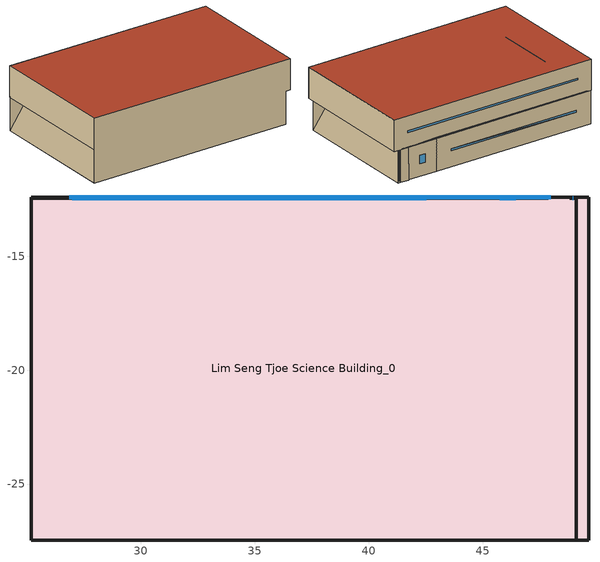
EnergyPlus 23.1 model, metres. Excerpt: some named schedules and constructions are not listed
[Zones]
Lim Seng Tjoe Science Building_0
 floor outside (90.1-2019 Nonresidential CZ 0 Exterior Floor (Mass)): 48.83,-12.4,4.33 49.66,-12.4,4.33 49.66,-27.46,4.33 49.12,-27.46,4.33 48.83,-12.46,4.4; 25.18,-12.46 47.86,-12.46 47.86,-12.4 48.82,-12.4 48.82,-12.46 49.11,-12.46 49.11,-27.46 25.18,-27.46 z0.6; 25.19,-12.46,4.45 25.18,-27.46,4.38 25.18,-12.4,4.38 48.83,-12.4,4.33 47.87,-12.4,4.34 44.33,-12.46,4.41
 wall outside (90.1-2019 Nonresidential CZ 0 Exterior Wall (Mass)): 25.18,-12.4 25.18,-27.46 z4.38:7.93; 49.66,-27.46,4.33 49.66,-12.4,4.33 49.67,-12.4,7.88 49.67,-27.46,7.88; 49.66,-12.4,4.33 25.18,-12.4,4.38 25.18,-12.4,7.93 49.67,-12.4,7.88; 44.32,-12.46,0.6 25.18,-12.46,0.6 25.19,-12.46,4.45 44.33,-12.46,4.41; 47.86,-12.46,0.6 44.32,-12.46,0.6 44.33,-12.46,4.41 47.87,-12.46,4.4; 47.86,-12.4,0.6 47.86,-12.46,0.6 47.87,-12.46,4.4; 48.82,-12.4,0.6 47.86,-12.4,0.6 47.87,-12.4,4.34 48.83,-12.4,4.33; 48.82,-12.46,0.6 48.82,-12.4,0.6 48.83,-12.4,4.33; 49.11,-12.46,0.6 48.82,-12.46,0.6 48.83,-12.46,4.4 49.12,-12.46,4.4; 49.11,-27.46,0.6 49.11,-12.46,0.6 49.12,-12.46,4.4 49.12,-24.08,5.81; 25.18,-12.46,0.6 25.18,-27.46,0.6 25.19,-27.46,4.38 25.19,-15.74,5.85; 25.18,-27.46,0.6 49.11,-27.46,0.6 49.12,-27.46,4.33 49.66,-27.46,4.33 49.67,-27.46,7.88 25.18,-27.46,7.93 25.18,-27.46,4.38 25.19,-27.46,4.38
 window (DoublePaneLoEe2): 46.45,-12.46 45.75,-12.46 z2.02:2.98; 47.99,-12.4,6.01 26.85,-12.4,6.05 26.85,-12.4,6.26 47.99,-12.4,6.21; 42.53,-12.46,2.61 26.98,-12.46,2.4 26.98,-12.46,2.65; 42.53,-12.46,2.4 26.98,-12.46,2.4 42.53,-12.46,2.61; 48.97,-12.46,0.74 48.96,-12.46,0.74 48.97,-12.46,4.26 48.98,-12.46,4.26
 roof outside (90.1-2019 Nonresidential CZ 0 Exterior Roof (Mass)): 49.67,-27.46,7.88 49.67,-12.4,7.88 25.18,-12.4,7.93 25.18,-27.46,7.93
[Schedule:Day:Hourly]
819c415b-726d-4605-a3bd-6a5b9c7555f5: Fraction, 1, 0, 1, 0, 0, 0, 0, 0, 0, 1, 1, 1, 0, 0, 0, 0, 0, 1, 1, 1, 1, 1, 1, 0
31852a7d-5758-4902-aa8e-d86f17335259: Fraction, 1, 1, 1, 0, 0, 0, 1, 0, 1, 1, 1, 0, 1, 1, 1, 1, 1, 1, 1, 1, 1, 1, 1, 1
e1db8cbc-9b19-466a-9c61-481523dfbaba: Fraction, 0, 0, 0, 0, 0, 0, 0, 0, 1, 1, 1, 0, 0, 1, 1, 1, 1, 1, 1, 1, 1, 1, 1, 1
c896857f-5619-45b4-935a-3991ac20ce71: Fraction, 1, 1, 1, 1, 1, 1, 0, 0, 1, 1, 1, 1, 0, 0, 0, 1, 1, 1, 1, 1, 1, 1, 1, 1
ae3808f4-f0a5-400c-9288-e35397a48669: Fraction, 1, 1, 0, 0, 0, 0, 0, 0, 1, 1, 1, 1, 0, 0, 0, 0, 1, 1, 1, 1, 1, 1, 1, 1
77e22118-d238-4bb3-8d5d-63e65e2e4ea4: Fraction, 1, 1, 1, 0, 0, 0, 1, 1, 1, 1, 1, 0, 0, 0, 0, 0, 0, 0, 1, 1, 1, 1, 1, 1
4b599148-01c3-425a-82f1-013c1743f7d1: Fraction, 1, 1, 1, 0, 0, 0, 1, 1, 1, 1, 0, 0, 0, 0, 0, 0, 0, 0, 0, 1, 1, 1, 1, 1
69a82039-0853-465e-9a27-618d6f363670: Fraction, 1, 1, 1, 1, 1, 0, 0, 1, 1, 1, 1, 1, 1, 1, 1, 1, 1, 1, 1, 1, 1, 1, 1, 1
35d876da-6652-4438-a983-23f9d239126a: Fraction, 1, 1, 1, 1, 1, 1, 1, 1, 1, 1, 1, 1, 0, 1, 0, 0, 0, 0, 1, 1, 1, 1, 1, 1
bdc52100-1f15-4860-9450-6d335e8cc015: Fraction, 1, 1, 1, 1, 1, 0, 0, 0, 1, 1, 1, 0, 0, 0, 0, 0, 1, 1, 1, 1, 1, 1, 1, 1
eaab90e2-4a91-4968-a029-2e8fda9d40d9: Fraction, 1, 1, 1, 1, 1, 1, 1, 1, 1, 0, 1, 0, 0, 0, 1, 0, 1, 1, 1, 1, 1, 1, 1, 1
4b16172a-8e15-4a46-9cea-a793f17d7eaa: Fraction, 1, 1, 1, 1, 0, 1, 0, 1, 1, 1, 0, 0, 0, 1, 0, 0, 0, 1, 1, 1, 0, 0, 0, 0
18e37385-afe3-4b00-b92f-572a9b7c4c53: Fraction, 0, 0, 1, 1, 0, 0, 0, 0, 1, 1, 1, 1, 1, 1, 1, 1, 1, 1, 1, 1, 1, 1, 1, 1
b751219b-2467-41af-98c5-65f6b39fe753: Fraction, 1, 1, 1, 1, 1, 0, 1, 0, 1, 1, 1, 0, 0, 0, 0, 0, 1, 1, 1, 0, 0, 0, 0, 0
fdb8daf8-8aa0-4ddd-a3d0-e95e1cdd180c: Fraction, 0, 0, 0, 1, 1, 0, 0, 0, 1, 1, 1, 1, 1, 1, 1, 1, 1, 1, 1, 1, 1, 1, 1, 1
eca7f3ad-b891-4628-a61a-39489461ad0b: Fraction, 1, 1, 1, 1, 0, 1, 0, 0, 0, 1, 1, 1, 0, 1, 1, 1, 1, 1, 1, 1, 1, 1, 1, 1
3fb46bd5-80ef-4a4c-8118-c0851695dd3b: Fraction, 1, 1, 1, 0, 1, 1, 1, 1, 1, 1, 1, 0, 0, 1, 0, 0, 1, 0, 1, 1, 1, 1, 1, 1
cc9aae2f-0c5c-4133-89de-40f09131d6ea: Fraction, 1, 1, 1, 1, 1, 1, 1, 1, 1, 1, 1, 0, 0, 1, 1, 1, 1, 1, 1, 1, 1, 1, 1, 0
c4443db7-9609-42c2-bc9a-aa6992dfd921: Fraction, 0, 1, 0, 0, 0, 0, 0, 0, 1, 1, 1, 0, 0, 0, 0, 0, 1, 1, 1, 1, 1, 1, 1, 1
793a58ba-65e6-4d97-ae94-b90b8306bf91: Fraction, 1, 0, 0, 0, 0, 0, 0, 0, 1, 1, 0, 1, 1, 1, 0, 1, 1, 1, 1, 1, 0, 0, 0, 0
7eded091-9b36-4156-8f2b-6c46d885dd98: Fraction, 0, 0, 0, 1, 0, 1, 1, 1, 1, 1, 1, 1, 0, 0, 0, 0, 1, 0, 1, 1, 1, 1, 1, 1
e9c509f1-f184-4ffe-999f-e9fd85f3b0b4: Fraction, 1, 1, 1, 1, 1, 1, 0, 0, 1, 1, 1, 0, 0, 1, 1, 1, 1, 1, 1, 1, 1, 1, 1, 1
d176c036-f1c9-4d14-8cf1-d4826bb3e02e: Fraction, 1, 0, 0, 0, 0, 0, 1, 0, 0, 0, 0, 1, 1, 1, 1, 1, 1, 1, 1, 1, 1, 1, 1, 1
f14be341-4a9e-4040-bd48-a95126dc63b5: Fraction, 1, 1, 1, 0, 1, 0, 0, 1, 1, 1, 1, 0, 1, 0, 0, 0, 0, 0, 0, 1, 1, 1, 1, 1
2cf85776-d496-47ef-ad92-7a637e5ad261: Fraction, 1, 1, 1, 0, 0, 0, 1, 1, 1, 1, 1, 1, 0, 0, 0, 0, 1, 1, 1, 1, 1, 1, 1, 1
bd6a4716-c317-449c-87af-2cbdab684ba0: Fraction, 1, 0, 0, 0, 0, 1, 0, 0, 1, 1, 1, 0, 0, 0, 0, 0, 0, 0, 0, 1, 1, 1, 1, 1
d6999e20-c3bb-4ee6-90d5-1a9ef14542d4: Fraction, 1, 1, 0, 0, 0, 1, 1, 0, 1, 1, 0, 0, 0, 0, 0, 0, 0, 0, 0, 0, 1, 1, 1, 1
c6b081fc-a503-43ec-bf4b-ba3e12e96275: Fraction, 1, 1, 1, 1, 1, 1, 1, 0, 1, 1, 0, 0, 0, 0, 0, 0, 1, 0, 0, 0, 0, 0, 1, 1
60d27b2d-44ed-46ec-b918-2e7baee6be34: Fraction, 1, 1, 1, 1, 1, 1, 1, 1, 1, 0, 1, 0, 0, 0, 1, 1, 1, 1, 1, 1, 1, 1, 0, 0
7c34cfed-6fbd-427d-b520-ee053c466787: Fraction, 0, 0, 0, 0, 0, 0, 0, 0, 0, 1, 0, 1, 1, 0, 1, 1, 1, 1, 1, 0, 1, 1, 1, 0
050f3af2-ed6c-4f0a-9690-e74116bbee93: Fraction, 0, 0, 0, 0, 0, 0, 0, 0, 1, 1, 1, 0, 0, 0, 1, 1, 0, 0, 1, 1, 1, 1, 1, 0
54e6397e-cf12-4090-a1ab-c5ae0530b70d: Fraction, 1, 1, 1, 1, 1, 1, 1, 1, 1, 1, 0, 1, 0, 0, 0, 1, 1, 1, 1, 1, 1, 1, 1, 1
4ad70b02-0583-460f-bf51-01cd58f4dc7a: Fraction, 1, 0, 0, 0, 0, 0, 0, 0, 0, 1, 0, 0, 0, 0, 0, 1, 1, 1, 1, 0, 1, 0, 0, 0
8445d743-fd01-4657-ba65-d06de2f6a7f3: Fraction, 1, 1, 1, 1, 0, 0, 0, 0, 0, 0, 0, 1, 1, 1, 1, 1, 1, 1, 0, 1, 1, 1, 1, 1
995e6027-c730-4d4a-b09e-d0361634d038: Fraction, 1, 0, 1, 1, 0, 1, 1, 0, 1, 1, 0, 0, 0, 1, 1, 0, 1, 1, 1, 1, 1, 1, 1, 1
8e595f5d-18a7-4232-935e-d757f77bc7c4: Fraction, 1, 1, 1, 1, 0, 0, 0, 0, 1, 1, 0, 0, 1, 1, 1, 1, 1, 1, 1, 1, 1, 1, 1, 1
ef7386cc-1a45-4007-b4c8-914c1d189e48: Fraction, 1, 1, 1, 1, 1, 0, 1, 1, 1, 0, 1, 0, 0, 0, 0, 0, 1, 1, 1, 1, 1, 1, 1, 0
a2988ff2-a5f5-4a68-93cd-3ccb93563218: Fraction, 0, 0, 0, 0, 0, 0, 0, 0, 1, 0, 0, 0, 0, 0, 0, 0, 1, 1, 1, 1, 1, 1, 1, 1
82f7742c-2b3e-4458-bebe-344b8529344f: Fraction, 1, 1, 1, 1, 1, 1, 1, 1, 1, 0, 0, 0, 0, 0, 0, 1, 1, 1, 1, 1, 1, 1, 1, 1
a65229e4-418b-461a-abd3-3b839e83a6a5: Fraction, 1, 0, 1, 1, 0, 0, 0, 0, 1, 0, 0, 0, 0, 0, 0, 0, 0, 0, 1, 1, 1, 1, 1, 1
0fbe9080-b7a7-4c8b-b9e0-cdc0c0e50f99: Fraction, 1, 1, 0, 0, 0, 0, 0, 0, 1, 1, 1, 1, 1, 0, 1, 0, 0, 1, 1, 1, 1, 1, 1, 1
3139ac59-25ac-47db-802b-6ef77fd02b43: Fraction, 1, 1, 0, 0, 0, 0, 0, 0, 0, 0, 1, 1, 1, 1, 1, 1, 1, 1, 1, 1, 0, 1, 1, 1
73df9e06-78a2-436e-9001-7b44e21e7a16: Fraction, 0, 0, 0, 0, 0, 1, 1, 1, 1, 1, 1, 0, 0, 0, 0, 0, 0, 1, 1, 1, 1, 1, 1, 1
2e987092-b7f9-4f37-818b-34ea79f19761: Fraction, 1, 0, 0, 0, 0, 0, 0, 1, 1, 1, 1, 1, 1, 1, 1, 1, 0, 0, 0, 0, 0, 0, 0, 0
7dc28112-fdf3-4b01-be74-23cd7a1156a0: Fraction, 1, 0, 1, 1, 0, 1, 1, 1, 1, 1, 1, 1, 0, 1, 1, 1, 1, 1, 1, 1, 1, 1, 1, 1
c00a5a0b-3d4d-4129-b311-9fb27b80ab35: Fraction, 1, 0, 0, 0, 0, 0, 0, 0, 0, 0, 1, 1, 1, 1, 1, 0, 0, 1, 1, 1, 1, 1, 1, 1
4ca45243-8d94-463b-9650-2b1dcc4651b8: Fraction, 0, 0, 0, 1, 0, 0, 0, 0, 1, 1, 0, 0, 0, 0, 0, 0, 0, 0, 1, 1, 1, 1, 1, 1
55d1295e-14e3-4982-ab6a-5484879852da: Fraction, 1, 0, 1, 1, 1, 1, 1, 1, 1, 1, 0, 1, 1, 1, 0, 0, 0, 0, 0, 1, 1, 1, 1, 0
789a1909-7ae8-47ac-a318-a882e4aa960d: Fraction, 0, 0, 0, 0, 0, 1, 0, 0, 0, 1, 1, 1, 1, 0, 0, 1, 1, 1, 1, 1, 1, 1, 1, 0
949b76cb-ac59-4464-a90b-143030120feb: Fraction, 0, 0, 0, 0, 0, 0, 1, 1, 1, 1, 1, 0, 0, 0, 0, 0, 0, 1, 1, 1, 1, 1, 1, 1
c82e0d33-708d-423a-aa00-dd5922dc2345: Fraction, 1, 0, 0, 0, 0, 0, 0, 1, 1, 1, 1, 0, 0, 0, 0, 1, 1, 1, 1, 1, 1, 1, 1, 1
3c5fa64e-43ec-445d-9d3c-bff06de5b7ed: Fraction, 1, 1, 0, 0, 0, 0, 0, 1, 1, 1, 0, 0, 0, 0, 1, 1, 1, 1, 1, 1, 1, 1, 1, 1
c71f339c-8a28-4dda-8909-e2751668104e: Fraction, 0, 0, 0, 0, 0, 0, 0, 1, 1, 0, 0, 0, 1, 1, 1, 1, 1, 1, 1, 1, 1, 1, 1, 1
62640bb5-35ea-414c-916c-bd875a54297d: Fraction, 0, 0, 0, 0, 0, 0, 0, 0, 1, 0, 0, 1, 1, 1, 0, 0, 1, 1, 1, 1, 1, 1, 1, 1
6da38436-27ef-496f-b7a9-d3f09d286f32: Fraction, 1, 1, 1, 0, 0, 0, 1, 1, 1, 0, 0, 0, 0, 0, 0, 0, 0, 0, 1, 1, 1, 1, 1, 1
70846444-26b5-421b-8387-e15580e5a80f: Fraction, 1, 1, 1, 1, 1, 1, 1, 0, 0, 0, 0, 1, 1, 1, 1, 1, 1, 1, 1, 1, 1, 1, 1, 0
56f2c8ae-6cf6-4c63-880e-22cdef14a8fb: Fraction, 0, 0, 0, 0, 0, 0, 0, 0, 1, 1, 1, 0, 0, 0, 0, 1, 1, 1, 0, 0, 0, 0, 0, 0
f6ba263b-54bf-4175-92a2-da9dc797b7eb: Fraction, 0, 0, 0, 0, 0, 0, 0, 0, 0, 0, 0, 0, 0, 0, 0, 1, 1, 1, 1, 0, 0, 0, 1, 0
c595c9c1-55ec-45ae-b08a-0af095c7c881: Fraction, 0, 0, 0, 0, 0, 0, 0, 0, 1, 1, 0, 0, 1, 0, 1, 1, 1, 1, 1, 1, 1, 1, 1, 0
03bde192-f2ed-4194-8da8-a6b6ef6aaa8f: Fraction, 0, 0, 0, 0, 0, 0, 0, 1, 1, 1, 0, 1, 1, 1, 1, 1, 1, 1, 1, 0, 0, 0, 0, 0
40f56b00-1566-421f-aa24-70b3baec766d: Fraction, 0, 0, 0, 0, 0, 1, 1, 1, 1, 1, 0, 0, 0, 0, 0, 0, 0, 1, 1, 1, 1, 1, 1, 1
59ab6c17-c76c-4b58-8b33-409c8f66c04e: Fraction, 0, 0, 0, 0, 0, 0, 0, 0, 0, 0, 1, 1, 1, 1, 1, 1, 0, 1, 1, 1, 1, 1, 1, 1
5d5f248a-7123-4eb8-b5c2-0ad773970ef3: Fraction, 0, 0, 0, 0, 0, 0, 0, 0, 0, 0, 0, 0, 1, 1, 1, 1, 1, 1, 1, 1, 1, 0, 0, 0
c5395c7c-2400-4588-a26e-6a41eeb35de6: Fraction, 0, 0, 0, 0, 0, 0, 0, 1, 1, 1, 0, 0, 0, 0, 0, 0, 0, 1, 1, 1, 1, 0, 0, 0
b5ba9559-b905-441c-9b0b-daa2c8a4fe55: Fraction, 0, 0, 0, 0, 0, 0, 0, 0, 1, 1, 0, 0, 0, 0, 1, 0, 0, 0, 0, 0, 0, 0, 0, 0
2a120bd9-3295-4139-b1af-e45b31a367a1: Fraction, 0, 0, 0, 0, 0, 0, 0, 0, 0, 1, 1, 1, 1, 0, 1, 1, 1, 1, 1, 1, 1, 1, 1, 1
24f1e850-fd56-40bf-83c9-96f6ee9e6e2a: Fraction, 0, 0, 0, 0, 0, 0, 0, 0, 1, 0, 0, 0, 0, 0, 0, 0, 0, 1, 0, 0, 0, 0, 0, 0
2595a806-4b41-4664-86ca-a127ea981896: Fraction, 0, 0, 0, 0, 0, 0, 0, 0, 1, 1, 0, 0, 0, 0, 0, 0, 1, 1, 1, 1, 1, 1, 0, 0
443190b1-7b8d-47f1-a33e-aa2f01c8bcc5: Fraction, 0, 0, 0, 0, 0, 0, 0, 1, 1, 1, 0, 0, 0, 1, 1, 1, 1, 0, 0, 0, 0, 0, 0, 0
fc580d4a-5e10-4b29-82ec-971edd8ee35a: Fraction, 0, 0, 0, 0, 0, 0, 0, 0, 1, 1, 0, 0, 0, 0, 0, 0, 0, 1, 1, 1, 1, 1, 1, 0
a252c517-67d8-4221-b4cc-ced4a9422100: Fraction, 0, 0, 0, 0, 1, 0, 0, 1, 1, 1, 1, 0, 0, 0, 0, 0, 1, 1, 1, 1, 1, 1, 1, 1
38da56eb-7a8f-463b-b20f-3f41fb3f9a93: Fraction, 1, 1, 1, 1, 1, 0, 0, 0, 1, 1, 1, 1, 1, 0, 1, 1, 1, 1, 1, 1, 1, 1, 1, 1
b3e40a9d-d461-4233-829a-13b5ebdb6369: Fraction, 0, 0, 0, 0, 0, 0, 0, 0, 1, 1, 0, 0, 0, 0, 1, 1, 1, 1, 1, 1, 1, 1, 1, 1
1ffc1c6d-3b5a-449d-ab52-0c3992f1145c: Fraction, 1, 1, 1, 1, 1, 1, 1, 0, 1, 1, 1, 1, 1, 0, 1, 1, 1, 1, 1, 1, 1, 1, 0, 0
61c47fd7-c937-410b-9408-aa900696fc2a: Fraction, 0, 0, 0, 0, 0, 0, 0, 0, 1, 1, 1, 0, 1, 1, 1, 1, 1, 1, 1, 1, 1, 0, 0, 0
01e1d352-ca8b-4eed-92cc-b4b7b34059c5: Fraction, 0, 0, 0, 0, 0, 0, 0, 0, 1, 1, 1, 1, 0, 0, 0, 1, 1, 1, 1, 1, 1, 1, 0, 0
de7ce510-39e6-4c37-9e89-b4a900e9646b: Fraction, 0, 0, 0, 0, 0, 0, 0, 0, 0, 1, 1, 1, 0, 0, 1, 1, 1, 1, 1, 0, 0, 0, 0, 0
6e791bf2-ba79-4d9c-9815-c3c80aba51d8: Fraction, 0, 0, 0, 0, 0, 0, 0, 0, 1, 0, 1, 1, 0, 0, 0, 0, 0, 0, 0, 0, 0, 0, 0, 0
d355b1dd-246c-4be7-8651-52d7eac48353: Fraction, 0, 0, 0, 0, 0, 0, 0, 0, 1, 1, 0, 1, 1, 1, 1, 1, 1, 1, 0, 0, 0, 0, 0, 0
1e9cae8c-7b91-4bb8-abce-0d48e37907a3: Fraction, 0, 0, 0, 0, 0, 0, 0, 0, 0, 1, 1, 1, 1, 0, 1, 1, 1, 1, 0, 0, 0, 0, 0, 0
ba618427-5d36-48d9-b85f-04a4ca92b13f: Fraction, 0, 0, 0, 0, 0, 0, 0, 0, 0, 1, 1, 1, 0, 1, 1, 1, 1, 1, 1, 1, 1, 1, 1, 0
a67e5d11-7d26-4b02-833a-08af1bbc8eda: Fraction, 0, 0, 0, 0, 0, 0, 0, 0, 0, 1, 1, 1, 0, 0, 0, 0, 1, 0, 0, 0, 0, 0, 0, 0
dfedd3b8-d64c-4b4a-8b01-dc7d18c4c507: Fraction, 0, 0, 0, 0, 0, 0, 0, 0, 1, 1, 0, 0, 1, 1, 1, 1, 0, 0, 0, 0, 0, 0, 0, 0
fbcc39bf-00e6-4074-9965-eab7fc5e44e3: Fraction, 0, 0, 0, 0, 0, 0, 0, 0, 1, 1, 1, 1, 0, 0, 0, 0, 0, 0, 0, 0, 0, 0, 0, 0
15057a59-3739-44df-9bbd-9116f755c0e7: Fraction, 0, 0, 0, 0, 0, 0, 0, 0, 1, 1, 1, 1, 1, 1, 1, 0, 0, 0, 0, 0, 0, 0, 0, 0
d9c4c8c1-7a50-4a18-9920-76168d74f0c1: Fraction, 0, 0, 0, 0, 0, 0, 0, 0, 0, 0, 0, 0, 0, 0, 0, 1, 1, 1, 0, 0, 0, 0, 0, 0
474aa428-d183-4003-908c-92dba197352d: Fraction, 0, 0, 0, 0, 0, 0, 0, 0, 1, 0, 0, 0, 0, 0, 0, 0, 0, 0, 0, 0, 0, 0, 0, 0
3af8b6f5-cca4-4159-9ecc-696a1d9d5bdc: Fraction, 0, 0, 0, 0, 0, 0, 0, 0, 0, 1, 1, 1, 1, 1, 1, 1, 0, 0, 1, 1, 1, 1, 0, 0
cd7ec55a-ebc0-4bb4-a125-79489e82b897: Fraction, 0, 0, 0, 0, 0, 0, 0, 1, 1, 1, 0, 0, 0, 0, 0, 0, 0, 1, 1, 1, 1, 1, 1, 1
a0ce8e8c-633e-456d-8f9d-adbf2642315b: Fraction, 1, 0, 0, 0, 0, 0, 0, 0, 1, 1, 0, 1, 0, 0, 0, 1, 1, 1, 1, 1, 1, 1, 1, 0
b18c2682-e625-407d-b418-f0fc751172a8: Fraction, 0, 0, 0, 0, 0, 0, 0, 0, 1, 1, 1, 0, 0, 0, 1, 1, 1, 0, 0, 0, 0, 0, 0, 0
e8c22647-cb34-4f93-8845-0a4e4a3016f3: Fraction, 0, 0, 0, 0, 0, 0, 0, 0, 1, 1, 0, 0, 0, 0, 0, 0, 0, 0, 1, 1, 1, 1, 0, 0
74cc236d-692e-4009-8ae0-0c5f71a9b1bb: Fraction, 0, 0, 0, 0, 0, 0, 0, 0, 1, 1, 0, 1, 1, 1, 0, 0, 0, 0, 0, 0, 0, 0, 0, 0
5af7b8e3-a87f-4c34-aa09-5240de50bf19: Fraction, 0, 0, 0, 0, 0, 0, 0, 0, 1, 1, 1, 0, 0, 1, 1, 1, 1, 1, 1, 1, 0, 0, 0, 0
0761417c-a9af-4137-858a-558865f32e25: Fraction, 0, 0, 0, 0, 0, 0, 0, 0, 1, 1, 0, 0, 0, 0, 1, 1, 0, 1, 1, 1, 1, 0, 0, 0
409df770-4d21-4cc8-9ecf-38e815a098bd: Fraction, 0, 0, 0, 0, 0, 0, 0, 0, 0, 1, 0, 0, 0, 0, 0, 0, 0, 1, 1, 1, 1, 1, 0, 0
86eb1438-3159-4ad7-a6fe-f2ac6ac72a5a: Fraction, 0, 0, 0, 0, 0, 0, 0, 0, 1, 1, 0, 0, 0, 1, 0, 0, 1, 1, 0, 0, 0, 0, 0, 0
62d27c78-60f8-4301-bf03-3309911bfa17: Fraction, 0, 0, 0, 0, 0, 0, 0, 0, 0, 1, 1, 1, 1, 0, 1, 1, 1, 1, 1, 1, 1, 0, 0, 0
30a06d2a-2fa5-47c8-b6b2-e593fc3dda5c: Fraction, 0, 0, 0, 0, 0, 0, 0, 0, 1, 1, 1, 0, 0, 0, 0, 1, 1, 1, 1, 1, 1, 1, 1, 1
e0f1dc3d-8b7c-4557-9e0d-ba3911aab641: Fraction, 1, 0, 0, 0, 0, 0, 0, 1, 1, 1, 0, 0, 0, 0, 1, 1, 1, 1, 1, 1, 0, 0, 0, 1
13dd4975-0b93-4ff9-80cc-50d24d52acf7: Fraction, 1, 1, 1, 1, 1, 1, 1, 1, 1, 1, 1, 0, 0, 1, 1, 0, 1, 1, 1, 1, 1, 1, 1, 1
bc981bdd-9e16-454d-86aa-a1b6b77dc285: Fraction, 1, 1, 1, 1, 1, 1, 1, 1, 1, 1, 1, 0, 0, 0, 0, 1, 1, 1, 1, 1, 1, 1, 1, 1
51e8d597-770e-4b9e-a93a-8dfb28f54e0b: Fraction, 1, 1, 1, 1, 1, 1, 1, 1, 1, 1, 1, 0, 1, 1, 1, 1, 1, 1, 1, 1, 1, 1, 1, 1
3fa98a45-897d-4757-aa07-f93d45f8dfc7: Fraction, 1, 1, 1, 1, 0, 1, 1, 1, 1, 1, 1, 0, 0, 0, 1, 1, 1, 1, 1, 1, 1, 1, 1, 1
b13b582b-a334-4a58-b819-e24938043189: Fraction, 1, 1, 1, 1, 0, 1, 1, 1, 1, 1, 1, 0, 0, 0, 1, 0, 0, 0, 1, 1, 0, 0, 0, 0
a3b963e9-5ef8-4c4e-9e67-c36403ed1193: Fraction, 0, 0, 0, 1, 0, 0, 0, 0, 1, 0, 0, 0, 0, 0, 0, 0, 0, 0, 0, 0, 0, 0, 0, 0
667048ef-fb92-4282-8684-c0fbe6ab0d43: Fraction, 0, 0, 0, 0, 0, 0, 0, 0, 0, 1, 1, 1, 0, 0, 1, 1, 0, 0, 0, 0, 0, 0, 0, 0
0607e61a-1b6d-4559-9c5b-cba50d07ce28: Fraction, 0, 0, 0, 0, 0, 0, 0, 0, 0, 1, 1, 0, 0, 1, 0, 1, 0, 0, 1, 0, 1, 1, 0, 1
ce7177cc-e881-4816-97cb-43da3929f237: Fraction, 1, 0, 0, 0, 0, 0, 0, 0, 0, 0, 0, 0, 0, 1, 1, 1, 1, 1, 1, 1, 0, 0, 0, 0
fbe064d6-9ca2-448a-ab21-4699746e1e9f: Fraction, 0, 0, 0, 0, 0, 0, 0, 0, 0, 0, 0, 0, 1, 1, 1, 1, 1, 1, 1, 0, 0, 0, 0, 0
f1646676-9c37-40b1-a72b-a1487f88f13f: Fraction, 0, 0, 0, 0, 0, 0, 0, 0, 0, 0, 0, 0, 0, 0, 1, 0, 0, 0, 1, 0, 0, 0, 0, 0
85ba9e01-c117-41ca-b2df-853779e35f83: Fraction, 0, 0, 0, 0, 0, 0, 0, 0, 0, 1, 1, 1, 1, 1, 1, 1, 1, 1, 1, 1, 0, 0, 0, 0
aacf3744-455c-4d9f-9d57-c72ce10ee031: Fraction, 0, 0, 0, 0, 0, 0, 0, 0, 1, 1, 1, 1, 0, 0, 0, 0, 1, 1, 1, 1, 1, 1, 0, 1
9f409418-a511-4700-9aca-c8c99a7bf374: Fraction, 0, 0, 0, 0, 0, 0, 0, 0, 0, 0, 1, 0, 0, 0, 0, 1, 1, 1, 1, 1, 0, 0, 0, 1
3ebe7bab-9a44-45f0-a27e-a6146549e7ce: Fraction, 0, 0, 0, 0, 0, 0, 0, 0, 0, 1, 1, 1, 1, 0, 0, 0, 0, 0, 0, 0, 0, 0, 0, 0
990e916c-c2db-46cc-a029-24dec0521773: Fraction, 0, 0, 0, 0, 0, 0, 0, 0, 0, 0, 1, 1, 1, 1, 1, 1, 1, 0, 1, 0, 0, 0, 0, 0
d94b2e70-83f3-4b0b-85e9-d5772e71a80c: Fraction, 0, 0, 0, 0, 0, 0, 0, 0, 1, 1, 1, 1, 0, 1, 0, 1, 0, 0, 0, 0, 1, 0, 0, 0
a1ca41fe-6d44-40b1-8363-36a4a330ae86: Fraction, 0, 0, 0, 0, 0, 0, 0, 0, 1, 1, 1, 1, 0, 1, 1, 1, 1, 1, 1, 1, 1, 0, 0, 0
9bcc1ea1-7c11-4088-bc04-2b4d200283b4: Fraction, 0, 0, 0, 0, 0, 0, 0, 0, 1, 1, 1, 0, 1, 0, 0, 1, 1, 1, 1, 1, 1, 1, 1, 0
2dcc2cfb-9120-4a02-b8c0-73365e55f330: Fraction, 0, 0, 1, 1, 0, 0, 1, 0, 1, 1, 1, 1, 0, 1, 1, 1, 1, 1, 1, 1, 1, 1, 1, 1
8aeaa285-e1e3-42f0-8f92-fa3fdff4e331: Fraction, 1, 1, 0, 1, 1, 1, 0, 1, 1, 1, 1, 1, 1, 0, 0, 1, 1, 1, 1, 1, 1, 1, 1, 1
a0a99807-18fe-4279-bada-39ffc7e0f809: Fraction, 1, 1, 1, 1, 1, 1, 1, 1, 1, 1, 1, 0, 0, 0, 0, 0, 1, 1, 1, 1, 1, 1, 0, 1
0cdbb64a-8db6-4263-a36b-929cae036079: Fraction, 0, 0, 1, 1, 0, 1, 1, 0, 1, 1, 1, 0, 0, 0, 0, 1, 1, 1, 1, 1, 1, 1, 1, 1
d2358e5a-3284-4153-af3f-9d69714db08e: Fraction, 1, 0, 1, 0, 0, 0, 0, 0, 1, 1, 1, 0, 0, 0, 0, 0, 1, 1, 1, 1, 1, 1, 1, 1
61da2cdf-618f-4935-a739-b0b5ea101e78: Fraction, 1, 0, 0, 0, 0, 0, 0, 0, 1, 1, 1, 1, 0, 0, 0, 0, 1, 1, 1, 1, 1, 1, 1, 1
c3bd1581-b1a0-4dbb-abe9-fa5d3d2a2362: Fraction, 1, 1, 1, 0, 0, 1, 1, 0, 1, 1, 1, 0, 0, 0, 0, 0, 1, 1, 1, 1, 1, 1, 1, 1
2018ff60-7587-4cbd-a001-2bb584bb8934: Fraction, 1, 0, 0, 0, 0, 1, 1, 0, 1, 1, 1, 1, 1, 1, 1, 1, 1, 1, 1, 1, 1, 1, 0, 0
[Schedule:Year]
CoolAvail_Lim Seng Tjoe Science Building_0: Fraction, CoolAvail_Lim Seng Tjoe Science Building_0_0, 1, 1, 1, 7, CoolAvail_Lim Seng Tjoe Science Building_0_1, 1, 8, 1, 14, CoolAvail_Lim Seng Tjoe Science Building_0_2, 1, 15, 1, 21, CoolAvail_Lim Seng Tjoe Science Building_0_3, 1, 22, 1, 28, CoolAvail_Lim Seng Tjoe Science Building_0_4, 1, 29, 2, 4, CoolAvail_Lim Seng Tjoe Science Building_0_5, 2, 5, 2, 11, CoolAvail_Lim Seng Tjoe Science Building_0_6, 2, 12, 2, 18, CoolAvail_Lim Seng Tjoe Science Building_0_7, 2, 19, 2, 25, CoolAvail_Lim Seng Tjoe Science Building_0_8, 2, 26, 3, 4, CoolAvail_Lim Seng Tjoe Science Building_0_9, 3, 5, 3, 11, CoolAvail_Lim Seng Tjoe Science Building_0_10, 3, 12, 3, 18, CoolAvail_Lim Seng Tjoe Science Building_0_11, 3, 19, 3, 25, CoolAvail_Lim Seng Tjoe Science Building_0_12, 3, 26, 4, 1, CoolAvail_Lim Seng Tjoe Science Building_0_13, 4, 2, 4, 8, CoolAvail_Lim Seng Tjoe Science Building_0_14, 4, 9, 4, 15, CoolAvail_Lim Seng Tjoe Science Building_0_15, 4, 16, 4, 22, CoolAvail_Lim Seng Tjoe Science Building_0_16, 4, 23, 4, 29, CoolAvail_Lim Seng Tjoe Science Building_0_17, 4, 30, 5, 6, CoolAvail_Lim Seng Tjoe Science Building_0_18, 5, 7, 5, 13, CoolAvail_Lim Seng Tjoe Science Building_0_19, 5, 14, 5, 20, CoolAvail_Lim Seng Tjoe Science Building_0_20, 5, 21, 5, 27, CoolAvail_Lim Seng Tjoe Science Building_0_21, 5, 28, 6, 3, CoolAvail_Lim Seng Tjoe Science Building_0_22, 6, 4, 6, 10, CoolAvail_Lim Seng Tjoe Science Building_0_23, 6, 11, 6, 17, CoolAvail_Lim Seng Tjoe Science Building_0_24, 6, 18, 6, 24, CoolAvail_Lim Seng Tjoe Science Building_0_25, 6, 25, 7, 1, CoolAvail_Lim Seng Tjoe Science Building_0_26, 7, 2, 7, 8, CoolAvail_Lim Seng Tjoe Science Building_0_27, 7, 9, 7, 15, CoolAvail_Lim Seng Tjoe Science Building_0_28, 7, 16, 7, 22, CoolAvail_Lim Seng Tjoe Science Building_0_29, 7, 23, 7, 29, CoolAvail_Lim Seng Tjoe Science Building_0_30, 7, 30, 8, 5, CoolAvail_Lim Seng Tjoe Science Building_0_31, 8, 6, 8, 12, CoolAvail_Lim Seng Tjoe Science Building_0_32, 8, 13, 8, 19, CoolAvail_Lim Seng Tjoe Science Building_0_33, 8, 20, 8, 26, CoolAvail_Lim Seng Tjoe Science Building_0_34, 8, 27, 9, 2, CoolAvail_Lim Seng Tjoe Science Building_0_35, 9, 3, 9, 9, CoolAvail_Lim Seng Tjoe Science Building_0_36, 9, 10, 9, 16, CoolAvail_Lim Seng Tjoe Science Building_0_37, 9, 17, 9, 23, CoolAvail_Lim Seng Tjoe Science Building_0_38, 9, 24, 9, 30, CoolAvail_Lim Seng Tjoe Science Building_0_39, 10, 1, 10, 7, CoolAvail_Lim Seng Tjoe Science Building_0_40, 10, 8, 10, 14, CoolAvail_Lim Seng Tjoe Science Building_0_41, 10, 15, 10, 21, CoolAvail_Lim Seng Tjoe Science Building_0_42, 10, 22, 10, 28, CoolAvail_Lim Seng Tjoe Science Building_0_43, 10, 29, 11, 4, CoolAvail_Lim Seng Tjoe Science Building_0_44, 11, 5, 11, 11, CoolAvail_Lim Seng Tjoe Science Building_0_45, 11, 12, 11, 18, CoolAvail_Lim Seng Tjoe Science Building_0_46, 11, 19, 11, 25, CoolAvail_Lim Seng Tjoe Science Building_0_47, 11, 26, 12, 2, CoolAvail_Lim Seng Tjoe Science Building_0_48, 12, 3, 12, 9, CoolAvail_Lim Seng Tjoe Science Building_0_49, 12, 10, 12, 16, CoolAvail_Lim Seng Tjoe Science Building_0_50, 12, 17, 12, 23, CoolAvail_Lim Seng Tjoe Science Building_0_51, 12, 24, 12, 30, CoolAvail_Lim Seng Tjoe Science Building_0_52, 12, 31, 12, 31
[Schedule:Week:Daily]
CoolAvail_Lim Seng Tjoe Science Building_0_0: 6e140d9c-aa02-459b-a8a6-749ed5249228, db2d7c61-ff03-4749-8f1e-46beebeba116, 1c006196-8d64-459b-8b42-d203ddc26f70, a6b18c1c-57d3-475b-b091-b9cf4c30f930, 128b67d7-4356-482a-b225-17979f05112b, 3b261d86-015e-456e-b3ba-ec429458f709, 7137139d-1359-4360-94b9-dd521b8f055c, 6e140d9c-aa02-459b-a8a6-749ed5249228, 6e140d9c-aa02-459b-a8a6-749ed5249228, 6e140d9c-aa02-459b-a8a6-749ed5249228, 6e140d9c-aa02-459b-a8a6-749ed5249228, 6e140d9c-aa02-459b-a8a6-749ed5249228
CoolAvail_Lim Seng Tjoe Science Building_0_1: d480fcd2-4c6f-4724-b094-791e3ef46416, 52d70242-85c9-48d6-93f3-017db9b4e722, 3e5dda0d-1575-4d5f-b2a6-a0f8b6c27f36, 5777d33e-3b92-4e42-84ab-9511d0258aa5, 78c8ad22-f29e-409c-af1d-dfdd3a8f813a, 7d700d44-55c0-4113-ba8d-ee900117a987, 8da19b8c-456b-4655-9327-c29ff21e0a2a, d480fcd2-4c6f-4724-b094-791e3ef46416, d480fcd2-4c6f-4724-b094-791e3ef46416, d480fcd2-4c6f-4724-b094-791e3ef46416, d480fcd2-4c6f-4724-b094-791e3ef46416, d480fcd2-4c6f-4724-b094-791e3ef46416
CoolAvail_Lim Seng Tjoe Science Building_0_2: cee105a2-054e-433b-bdf9-948a25a18e89, 44f8bf13-a4c6-46d4-b55d-3ae2afa4ed22, 78c8ad22-f29e-409c-af1d-dfdd3a8f813a, 1851b256-f6fc-47cb-b284-082ecfdb7be7, db2d7c61-ff03-4749-8f1e-46beebeba116, 8e188594-625f-4dec-aa19-9f28261a3dc8, 284f1c77-091e-4434-aced-f5413e2310b7, cee105a2-054e-433b-bdf9-948a25a18e89, cee105a2-054e-433b-bdf9-948a25a18e89, cee105a2-054e-433b-bdf9-948a25a18e89, cee105a2-054e-433b-bdf9-948a25a18e89, cee105a2-054e-433b-bdf9-948a25a18e89
CoolAvail_Lim Seng Tjoe Science Building_0_3: d0c33f98-66ea-4176-85bb-1e7ffd4d465f, d8ae7ebc-ec5f-4869-bc1e-8ae123249a83, 856b0a8b-6fdf-4f38-9d7a-b768ce6a41e3, a5a3d129-2a04-4ef4-b263-aef73d514b88, 02b955e1-a4d5-44a9-86f5-da438b0872b9, 6e140d9c-aa02-459b-a8a6-749ed5249228, f6c93d04-9e40-4184-b05f-088cf29dde7c, d0c33f98-66ea-4176-85bb-1e7ffd4d465f, d0c33f98-66ea-4176-85bb-1e7ffd4d465f, d0c33f98-66ea-4176-85bb-1e7ffd4d465f, d0c33f98-66ea-4176-85bb-1e7ffd4d465f, d0c33f98-66ea-4176-85bb-1e7ffd4d465f
CoolAvail_Lim Seng Tjoe Science Building_0_4: d251b540-94c7-4aaa-85b7-a139d5e821c3, 7c59da79-fe48-4edc-bf73-fb6894853047, 2ed6414c-bb18-4c60-8d50-1dbdd846f431, e1109c2e-fcaa-4e7b-a4d0-30d084544c4d, 9da1b401-2c3b-4dd1-8f42-770dc4b6e476, a31e4aef-c367-457d-9f49-a188fc99be50, 7c59da79-fe48-4edc-bf73-fb6894853047, d251b540-94c7-4aaa-85b7-a139d5e821c3, d251b540-94c7-4aaa-85b7-a139d5e821c3, d251b540-94c7-4aaa-85b7-a139d5e821c3, d251b540-94c7-4aaa-85b7-a139d5e821c3, d251b540-94c7-4aaa-85b7-a139d5e821c3
CoolAvail_Lim Seng Tjoe Science Building_0_5: 783a20d1-6586-452c-8b75-dc79a78b005d, 31c73f65-7f80-4425-b6fd-fec3620eedcf, 7c44a2ad-9f92-4760-9523-73d375af5f8e, 710c4962-6e15-4edf-8ffb-b5bf3bbcd519, dc6bb69d-c547-40f1-9d02-3d841a653dba, 5e147ff9-a396-4f3e-ab7d-90348b531cd6, 832ac9ea-43cb-4ae2-92aa-4a881285c56f, 783a20d1-6586-452c-8b75-dc79a78b005d, 783a20d1-6586-452c-8b75-dc79a78b005d, 783a20d1-6586-452c-8b75-dc79a78b005d, 783a20d1-6586-452c-8b75-dc79a78b005d, 783a20d1-6586-452c-8b75-dc79a78b005d
CoolAvail_Lim Seng Tjoe Science Building_0_6: 55a5d6dd-006f-4877-b073-a27cbf0c4520, f6a73423-aa42-49e2-adda-7f33e1ee4367, 56def665-7ac4-4489-b452-fc3213dd30f5, ac92d4b5-eac9-4519-86de-4b64024344e3, 7c6c3108-2229-4056-994d-669ef0e0ce08, 8ee3ae4d-64b1-4e34-8a96-7bd1842fba68, 0cef9d86-fc90-41cf-8de7-f64ac36ddb1f, 55a5d6dd-006f-4877-b073-a27cbf0c4520, 55a5d6dd-006f-4877-b073-a27cbf0c4520, 55a5d6dd-006f-4877-b073-a27cbf0c4520, 55a5d6dd-006f-4877-b073-a27cbf0c4520, 55a5d6dd-006f-4877-b073-a27cbf0c4520
CoolAvail_Lim Seng Tjoe Science Building_0_7: e6a8cc3d-66d3-4b64-92f8-956c4ba94478, 8cb6882c-eee1-46ff-8e14-2cfc4f33c570, e863ea9d-334a-48af-816b-4aba6224873a, 8b0ae8ee-a528-469c-a5c6-ed7794fbe815, 41dc527b-37e4-4181-84aa-e215a96cd7b1, 98d2bb7c-2468-413f-8b2f-d1170de22287, 9ccae4c0-e080-46e8-8c0e-5cd73330d716, e6a8cc3d-66d3-4b64-92f8-956c4ba94478, e6a8cc3d-66d3-4b64-92f8-956c4ba94478, e6a8cc3d-66d3-4b64-92f8-956c4ba94478, e6a8cc3d-66d3-4b64-92f8-956c4ba94478, e6a8cc3d-66d3-4b64-92f8-956c4ba94478
CoolAvail_Lim Seng Tjoe Science Building_0_8: e07aafdd-d563-4215-b115-786fe618c2eb, 8206472b-e502-4a85-a04b-b4c15c11b061, 435913cc-9bde-4884-bb38-05ae516b406a, 7060a24d-2bb7-43fa-9cad-92165769cd3a, a270086e-ebf0-4c9e-9375-68903146b2c6, 0a624a1d-9246-44ea-85bd-c9bf8e775403, 6ba2a46a-75e3-4360-90ec-2a2812e5e379, e07aafdd-d563-4215-b115-786fe618c2eb, e07aafdd-d563-4215-b115-786fe618c2eb, e07aafdd-d563-4215-b115-786fe618c2eb, e07aafdd-d563-4215-b115-786fe618c2eb, e07aafdd-d563-4215-b115-786fe618c2eb
CoolAvail_Lim Seng Tjoe Science Building_0_9: 0dbd83fd-969f-4d80-89da-c28b562b3b11, 3138fe81-897c-4cea-872e-33bb191f3c1e, 6ba2a46a-75e3-4360-90ec-2a2812e5e379, 02b6716d-9ad4-42a7-a312-9487d6e8e429, e48c060e-5ceb-4933-b795-6ed9f49c4a64, 2341d663-a5d2-4fed-b805-d079e72062bf, afc18f75-172a-497e-8096-9b2594ddd4b2, 0dbd83fd-969f-4d80-89da-c28b562b3b11, 0dbd83fd-969f-4d80-89da-c28b562b3b11, 0dbd83fd-969f-4d80-89da-c28b562b3b11, 0dbd83fd-969f-4d80-89da-c28b562b3b11, 0dbd83fd-969f-4d80-89da-c28b562b3b11
CoolAvail_Lim Seng Tjoe Science Building_0_10: 8696049b-1746-48ae-80f6-b27f147bb069, 6ba2a46a-75e3-4360-90ec-2a2812e5e379, 0caa4562-af2f-4c7f-a647-45dca7f22276, b9da0652-b772-48d7-bf05-706763d2111b, 456784b8-da74-4249-9f8c-327e2001759e, a7901fbf-3071-478e-90fb-a0eb9d90a825, 39df38ec-98ba-42a4-8342-54e43056e872, 8696049b-1746-48ae-80f6-b27f147bb069, 8696049b-1746-48ae-80f6-b27f147bb069, 8696049b-1746-48ae-80f6-b27f147bb069, 8696049b-1746-48ae-80f6-b27f147bb069, 8696049b-1746-48ae-80f6-b27f147bb069
CoolAvail_Lim Seng Tjoe Science Building_0_11: 6ba2a46a-75e3-4360-90ec-2a2812e5e379, 020e7bf9-bc96-4c5f-b235-461951e3148f, a904db94-45f8-4b55-944c-bce7b5d21c73, 219ee94c-1221-4756-b5c5-f1f7b6a8ff12, 4707e5c8-8910-4f90-a45f-79641121281e, 89d588d2-23ad-4333-a176-e16947a0b411, 57739862-4bb3-46ac-996d-7d0865c6e4be, 6ba2a46a-75e3-4360-90ec-2a2812e5e379, 6ba2a46a-75e3-4360-90ec-2a2812e5e379, 6ba2a46a-75e3-4360-90ec-2a2812e5e379, 6ba2a46a-75e3-4360-90ec-2a2812e5e379, 6ba2a46a-75e3-4360-90ec-2a2812e5e379
CoolAvail_Lim Seng Tjoe Science Building_0_12: cd070942-f4da-4477-acde-392f7ae9b2d7, 6f783e8a-4d2f-493a-9931-8efdddeaa97e, f1a2e1b3-be25-4ebc-a604-112f95cec990, e838e4d1-beb7-4843-a03a-22dc65169b2a, aebbc85c-5f97-4ae6-a8ed-8b8dba11efd3, 1d2381b9-a0c5-4618-9ba7-6dc6c4f29c6a, df2bc75e-0905-4183-b295-62a012b6dd15, cd070942-f4da-4477-acde-392f7ae9b2d7, cd070942-f4da-4477-acde-392f7ae9b2d7, cd070942-f4da-4477-acde-392f7ae9b2d7, cd070942-f4da-4477-acde-392f7ae9b2d7, cd070942-f4da-4477-acde-392f7ae9b2d7
CoolAvail_Lim Seng Tjoe Science Building_0_13: 3e800794-47a3-4273-8e5a-a0af138cea87, 52d1a2e7-6932-4a9c-88f8-421d0613ef18, 36927336-f9d0-44d8-9c54-4be7837cfc99, bfb529c0-7171-43ea-8afc-747b647eac6d, 1654a44c-2e9d-4b44-9efe-8fb027e0a2eb, f9a20fbc-b44b-47b5-9648-7d49b601cb00, 580bc2d9-688c-41ab-b5d6-c0c501391f91, 3e800794-47a3-4273-8e5a-a0af138cea87, 3e800794-47a3-4273-8e5a-a0af138cea87, 3e800794-47a3-4273-8e5a-a0af138cea87, 3e800794-47a3-4273-8e5a-a0af138cea87, 3e800794-47a3-4273-8e5a-a0af138cea87
CoolAvail_Lim Seng Tjoe Science Building_0_14: e5800b7f-f445-4e90-b6f6-b2c0353339a4, b53726d8-a3de-497d-8b0d-c6b88d6392b1, b9ad547f-294f-47cd-a84d-f98a3cedc7af, 70ddd245-1c92-4009-9317-81795b95ca46, 2fc9621a-d336-4653-9b7b-40b3e684e850, 72a40c7d-4c32-454c-ac04-4bf4bfcf6a0b, 0130b446-d59f-4fae-96ac-66a7356afa40, e5800b7f-f445-4e90-b6f6-b2c0353339a4, e5800b7f-f445-4e90-b6f6-b2c0353339a4, e5800b7f-f445-4e90-b6f6-b2c0353339a4, e5800b7f-f445-4e90-b6f6-b2c0353339a4, e5800b7f-f445-4e90-b6f6-b2c0353339a4
CoolAvail_Lim Seng Tjoe Science Building_0_15: 9e358090-212f-45c3-abaf-bb185372d392, 49fe3313-c278-46cc-843f-848698ff3746, a0b2e48a-9898-4092-9877-863d1ac86489, 7c8914f9-9250-47ca-adb1-71303579937c, 0c93f3d0-9d91-4daa-8081-134242e096c2, cf3b6cd0-92b6-4f81-ac02-421981253649, 212efdba-84c9-4ae1-9e13-ebaa52e4eb17, 9e358090-212f-45c3-abaf-bb185372d392, 9e358090-212f-45c3-abaf-bb185372d392, 9e358090-212f-45c3-abaf-bb185372d392, 9e358090-212f-45c3-abaf-bb185372d392, 9e358090-212f-45c3-abaf-bb185372d392
CoolAvail_Lim Seng Tjoe Science Building_0_16: 548c4c94-4ecf-4ff0-984d-370e3aa91c7a, 6e327c8f-b112-424d-82a6-0b79f5d2cb12, 2e5f1176-d89e-44a4-b5cf-4667695ecb62, 84c99d34-d8b0-4658-a654-34bbbdb9333f, 384f68a3-af19-4f47-8572-ad6ab16c7829, b63c6fa2-d637-4db5-b3b4-4a58661d3bfa, 9288f157-2fba-4715-87cc-3a2d7e53a3ee, 548c4c94-4ecf-4ff0-984d-370e3aa91c7a, 548c4c94-4ecf-4ff0-984d-370e3aa91c7a, 548c4c94-4ecf-4ff0-984d-370e3aa91c7a, 548c4c94-4ecf-4ff0-984d-370e3aa91c7a, 548c4c94-4ecf-4ff0-984d-370e3aa91c7a
CoolAvail_Lim Seng Tjoe Science Building_0_17: d6078cba-5047-4be9-a9f1-25ed9872794d, 53d69ffd-4501-4819-981d-ff41d58071ad, cb69c0c7-467c-4829-bb82-df133dea3a48, 80347df9-2b2b-4f83-950c-d1be5caac355, a855f3d0-9724-41d9-8b77-1a4f3d325d45, 4326a7e2-c531-4251-931b-8cf839209a51, 98c1251f-9fc4-41ac-ba10-4e7e4df1527a, d6078cba-5047-4be9-a9f1-25ed9872794d, d6078cba-5047-4be9-a9f1-25ed9872794d, d6078cba-5047-4be9-a9f1-25ed9872794d, d6078cba-5047-4be9-a9f1-25ed9872794d, d6078cba-5047-4be9-a9f1-25ed9872794d
CoolAvail_Lim Seng Tjoe Science Building_0_18: 0d42249d-4291-44c3-9259-053e21cf9796, 3b349164-99fc-43dc-b6c4-20ef5ed526c3, f610d880-ee65-45f2-9353-04d647421eea, 0d42249d-4291-44c3-9259-053e21cf9796, 03d0cba9-1486-44c4-9bb4-ee9bf6bdd831, 540905d0-337d-4019-a29a-697ff629e290, aa4c7d4e-ccf1-4611-a856-0b97567ac68e, 0d42249d-4291-44c3-9259-053e21cf9796, 0d42249d-4291-44c3-9259-053e21cf9796, 0d42249d-4291-44c3-9259-053e21cf9796, 0d42249d-4291-44c3-9259-053e21cf9796, 0d42249d-4291-44c3-9259-053e21cf9796
CoolAvail_Lim Seng Tjoe Science Building_0_19: e5c06800-845f-43d0-81d5-8027d3536ff9, f61306c2-47db-43e2-930d-093cf920d76f, c109267a-31e8-4fbf-8c4f-ba2713d5faa3, a35f7782-41c6-473c-abef-9235acbe0f03, 92223eeb-abe2-4d6d-9d3e-a03ab571649c, 1c05a32e-fa13-48e2-9f79-914158bfb7e2, 463f50b2-a220-4d12-8bad-a535fbc26a53, e5c06800-845f-43d0-81d5-8027d3536ff9, e5c06800-845f-43d0-81d5-8027d3536ff9, e5c06800-845f-43d0-81d5-8027d3536ff9, e5c06800-845f-43d0-81d5-8027d3536ff9, e5c06800-845f-43d0-81d5-8027d3536ff9
CoolAvail_Lim Seng Tjoe Science Building_0_20: f9bb8736-e754-400e-b895-b7910eba2c6f, f8854555-2fa3-4c55-8f49-eb53cb2fb23a, e5c06800-845f-43d0-81d5-8027d3536ff9, c76dfc72-1abf-4fa1-8a9a-cf301798b4a2, 3954c3da-bd80-410a-990c-76175a1b522b, 313746c1-0df1-4c23-b4e4-811a8b566c4d, bd78fc1e-16a6-4a13-978a-f64bd9d0983f, f9bb8736-e754-400e-b895-b7910eba2c6f, f9bb8736-e754-400e-b895-b7910eba2c6f, f9bb8736-e754-400e-b895-b7910eba2c6f, f9bb8736-e754-400e-b895-b7910eba2c6f, f9bb8736-e754-400e-b895-b7910eba2c6f
CoolAvail_Lim Seng Tjoe Science Building_0_21: 9fd01d2b-13b5-4532-b5ce-59158fb957e5, 31c73f65-7f80-4425-b6fd-fec3620eedcf, 4154c431-9968-4083-9f16-63208e6c2e1e, 9a16d6f0-384c-40e1-8009-8d41dfab8051, ac90827d-11cc-42ed-a392-d4b621c143ec, ab9636aa-b7b7-4d54-8312-fca34f6fc85f, afec70ff-d4b7-460d-bcf3-9c019cca03cf, 9fd01d2b-13b5-4532-b5ce-59158fb957e5, 9fd01d2b-13b5-4532-b5ce-59158fb957e5, 9fd01d2b-13b5-4532-b5ce-59158fb957e5, 9fd01d2b-13b5-4532-b5ce-59158fb957e5, 9fd01d2b-13b5-4532-b5ce-59158fb957e5
CoolAvail_Lim Seng Tjoe Science Building_0_22: 199e3add-84f3-4c38-b6b4-409e32751883, c284964c-489a-43e0-8e3d-801cae62e614, a298b63a-e1bd-4ac0-beb3-bb3ce296779d, 63880aa5-e7c4-4956-a3cf-e2a72c75ad45, 9807a8c1-a550-4926-86b4-8b9aa54f45b1, 74815a07-c28c-4343-9e54-736f9cd46f69, 2d252cf4-1fbc-42ac-8097-7b53488c7ee0, 199e3add-84f3-4c38-b6b4-409e32751883, 199e3add-84f3-4c38-b6b4-409e32751883, 199e3add-84f3-4c38-b6b4-409e32751883, 199e3add-84f3-4c38-b6b4-409e32751883, 199e3add-84f3-4c38-b6b4-409e32751883
CoolAvail_Lim Seng Tjoe Science Building_0_23: 3646f6bd-3152-4ed7-a831-ecac03994188, e0f0d439-b6f4-4fdc-b9bf-41faffd6cd22, 7df47588-f626-4242-ac4c-91b8b2d64bfd, 4efa9bbb-5d62-4cc2-aded-aebd35104ce4, 9510e6e1-d2f7-4162-935a-bbde55caddc6, eb05a1cb-1d62-4935-86a6-2923c399e837, 7a80b34a-77fc-40a4-9785-aa0dc9bbfb3c, 3646f6bd-3152-4ed7-a831-ecac03994188, 3646f6bd-3152-4ed7-a831-ecac03994188, 3646f6bd-3152-4ed7-a831-ecac03994188, 3646f6bd-3152-4ed7-a831-ecac03994188, 3646f6bd-3152-4ed7-a831-ecac03994188
CoolAvail_Lim Seng Tjoe Science Building_0_24: 7fc22950-e410-476e-9c86-a1e048a3db30, 352071da-1f53-4884-91ae-089b9a91cbee, 20f07d78-1c5d-4aca-90ed-7672781e62c2, 56f9204a-2551-4710-8871-4b9851e458a9, d01eb967-dfaf-46bb-bcf2-a36faf6fe64b, 83fe049b-bd3b-455f-a780-5d9db681e687, 9814c73b-8456-416a-aa82-a5e82989d188, 7fc22950-e410-476e-9c86-a1e048a3db30, 7fc22950-e410-476e-9c86-a1e048a3db30, 7fc22950-e410-476e-9c86-a1e048a3db30, 7fc22950-e410-476e-9c86-a1e048a3db30, 7fc22950-e410-476e-9c86-a1e048a3db30
CoolAvail_Lim Seng Tjoe Science Building_0_25: 122c2d4f-fd25-4066-a3f2-a7a2979ad1e6, e2f4795c-436a-4c22-b48c-216523f35531, 90e1612c-9587-4ab8-9181-f0fbd7b6de84, b781358a-3dcf-4c12-8f00-dc4b05276800, b815b7d9-b52d-49f4-acc4-6dd8d7fea0ae, 884c9418-bfdb-4647-96af-e8def6a8e3cb, 86fd40e4-fb4d-416a-9a58-792069596063, 122c2d4f-fd25-4066-a3f2-a7a2979ad1e6, 122c2d4f-fd25-4066-a3f2-a7a2979ad1e6, 122c2d4f-fd25-4066-a3f2-a7a2979ad1e6, 122c2d4f-fd25-4066-a3f2-a7a2979ad1e6, 122c2d4f-fd25-4066-a3f2-a7a2979ad1e6
CoolAvail_Lim Seng Tjoe Science Building_0_26: 938865b7-7a9b-457d-a678-88b6746d0116, e94a1f24-4f6a-421c-830f-85536302b932, 823d99b4-1697-4bee-a59d-79e405f14542, 38e3d587-d734-41b6-b49a-cb3cb73f3884, b4bdff2e-0f76-41e7-be3c-64f4e89b361f, 81875422-bc27-49fe-ae5f-bca4902cf21e, f4269d55-af96-4625-b529-25086a3046ad, 938865b7-7a9b-457d-a678-88b6746d0116, 938865b7-7a9b-457d-a678-88b6746d0116, 938865b7-7a9b-457d-a678-88b6746d0116, 938865b7-7a9b-457d-a678-88b6746d0116, 938865b7-7a9b-457d-a678-88b6746d0116
CoolAvail_Lim Seng Tjoe Science Building_0_27: 5e5f854b-f586-4163-a56f-e4128b512d26, 70d321b5-f78f-42d8-8fe0-2c8d99c58352, c62d5703-0d7d-4353-976d-54ea90ea5be2, edecf01d-a57c-4bb0-8c8a-fc0d7ee00ef8, 3de9a927-31fe-4d80-84f1-3d0de753405b, 880257ef-cc2f-4592-a3a1-b512938c0801, d4b6578c-ba97-472c-ae7b-101cd09299cc, 5e5f854b-f586-4163-a56f-e4128b512d26, 5e5f854b-f586-4163-a56f-e4128b512d26, 5e5f854b-f586-4163-a56f-e4128b512d26, 5e5f854b-f586-4163-a56f-e4128b512d26, 5e5f854b-f586-4163-a56f-e4128b512d26
CoolAvail_Lim Seng Tjoe Science Building_0_28: ccc69b3b-4ea7-4e46-a300-de4effee1826, 0fda9165-5baa-42ea-a3be-318d298ff0f5, aa4b036d-8ffe-447a-97da-aa46778ed1bf, 02ac4513-d5be-4e42-b5e4-a9b94148f145, 80347df9-2b2b-4f83-950c-d1be5caac355, 480db4f7-f9df-4811-bb89-7427cbd11a20, 9fd01d2b-13b5-4532-b5ce-59158fb957e5, ccc69b3b-4ea7-4e46-a300-de4effee1826, ccc69b3b-4ea7-4e46-a300-de4effee1826, ccc69b3b-4ea7-4e46-a300-de4effee1826, ccc69b3b-4ea7-4e46-a300-de4effee1826, ccc69b3b-4ea7-4e46-a300-de4effee1826
CoolAvail_Lim Seng Tjoe Science Building_0_29: b6105891-90c9-4a19-be12-e4ff789b68dc, 313e0ddf-6d09-4e91-9633-4f044ec45a3e, 506b7fc0-f1b1-400a-89f8-838f6691a9f2, ed730b34-4d0d-412d-b0c2-590c3fc8bf4b, 80347df9-2b2b-4f83-950c-d1be5caac355, 80347df9-2b2b-4f83-950c-d1be5caac355, 605ac1ba-98ae-4db5-b4de-4904fb0e4b2d, b6105891-90c9-4a19-be12-e4ff789b68dc, b6105891-90c9-4a19-be12-e4ff789b68dc, b6105891-90c9-4a19-be12-e4ff789b68dc, b6105891-90c9-4a19-be12-e4ff789b68dc, b6105891-90c9-4a19-be12-e4ff789b68dc
CoolAvail_Lim Seng Tjoe Science Building_0_30: 572622d3-aeb8-47b5-ac8a-052dc0b5b381, 6ba2a46a-75e3-4360-90ec-2a2812e5e379, 156a0dfe-2676-4c4b-a482-52f2078958ca, f6544c17-abc6-457b-aa4e-82c1ef0e05a0, 016435b3-15f0-4695-95c9-42664d8fc1c2, 96534101-5767-4f09-abae-44c04a97e69f, 51eeb64a-4a86-4574-be67-2dc2b516e613, 572622d3-aeb8-47b5-ac8a-052dc0b5b381, 572622d3-aeb8-47b5-ac8a-052dc0b5b381, 572622d3-aeb8-47b5-ac8a-052dc0b5b381, 572622d3-aeb8-47b5-ac8a-052dc0b5b381, 572622d3-aeb8-47b5-ac8a-052dc0b5b381
CoolAvail_Lim Seng Tjoe Science Building_0_31: 9487c66a-bbb4-455a-9f8d-fb8846bb5c04, c76dfc72-1abf-4fa1-8a9a-cf301798b4a2, 506b7fc0-f1b1-400a-89f8-838f6691a9f2, dce9d334-037f-4fad-97b7-f546d6acdacf, e6cb309e-5f8e-4726-85e4-d0088da0240a, 34e99565-6f9a-43d2-bb6f-f3c28a5d63ab, 9536233e-77b1-44d6-887a-c8ebe71544ea, 9487c66a-bbb4-455a-9f8d-fb8846bb5c04, 9487c66a-bbb4-455a-9f8d-fb8846bb5c04, 9487c66a-bbb4-455a-9f8d-fb8846bb5c04, 9487c66a-bbb4-455a-9f8d-fb8846bb5c04, 9487c66a-bbb4-455a-9f8d-fb8846bb5c04
CoolAvail_Lim Seng Tjoe Science Building_0_32: 677a3df5-e130-4a2c-852a-8c077231f35d, a1fde3a6-4f9e-461e-a48d-8f98bd4cce05, 2a15085e-bda2-4e1b-9d8b-3abcda2726de, 3d411228-de26-4495-ba5b-ab29f63f69a3, 69a415a3-f3c7-407c-b72e-f8305266a35d, 71c83795-2814-4bae-9222-35c21a626267, ebbcac49-3a8c-4b3b-8a8b-fc1031e740c6, 677a3df5-e130-4a2c-852a-8c077231f35d, 677a3df5-e130-4a2c-852a-8c077231f35d, 677a3df5-e130-4a2c-852a-8c077231f35d, 677a3df5-e130-4a2c-852a-8c077231f35d, 677a3df5-e130-4a2c-852a-8c077231f35d
